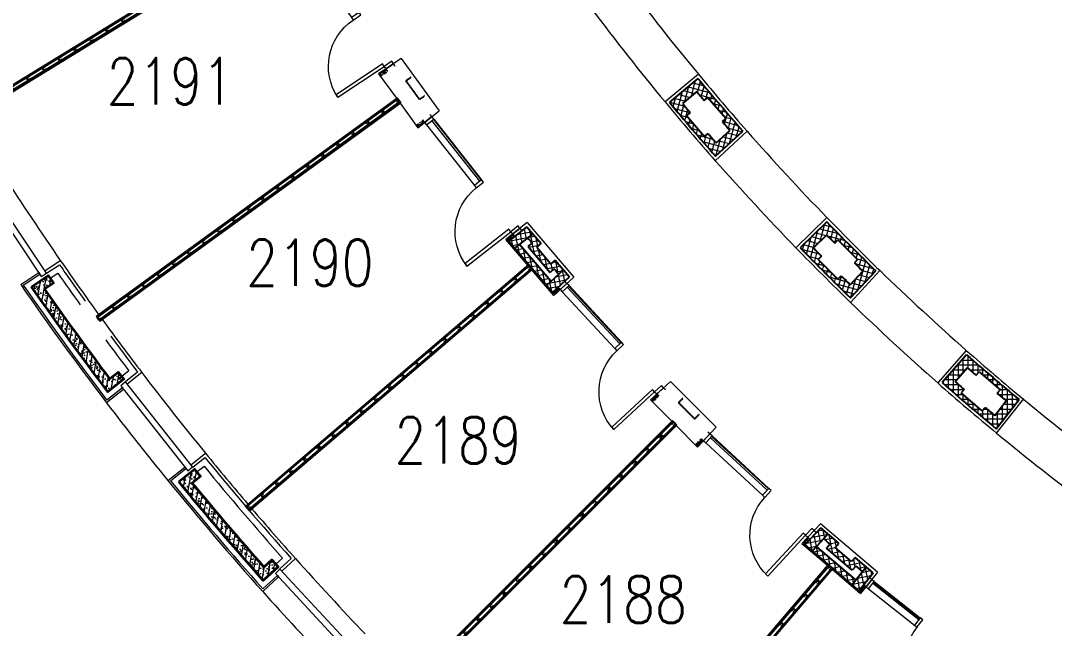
# Model space of a CAD drawing. Header units: inches. Extents: x 342932 to 557958, y 80625 to 242727.
# Drawn here: x 376384 to 393096, y 134927 to 144757 of the extents above; entities that cross this region are included whole.
import ezdxf
from ezdxf.enums import TextEntityAlignment as Align

# ---------------------------------------------------------------- set-up
doc = ezdxf.new("R2010")
doc.units = ezdxf.units.IN
doc.header["$MEASUREMENT"] = 0
doc.linetypes.add('First Floor$0$HIDDEN', pattern=[0.375, 0.25, -0.125])
for name, color, linetype, lineweight in [('First Floor$0$A-G250-G-Walls-Low-Level', 251, 'Continuous', 15), ('First Floor$0$A-G250-G-Walls-Precast-Concrete', 251, 'Continuous', 35), ('First Floor$0$A-G250-M-Walls-Blockwork', 7, 'Continuous', 25), ('First Floor$0$A-G250-M-Walls-Plasterboard-Partition', 7, 'Continuous', 9), ('First Floor$0$A-G252-H-Internal-Walls', 251, 'Continuous', 9), ('First Floor$0$A-G262-H-Precast-Panel', 251, 'Continuous', 5), ('First Floor$0$A-G312-M-Wall-Cladding-Panel', 7, 'Continuous', 9), ('First Floor$0$A-G312-M-Wall-Finish-Plaster', 7, 'Continuous', 15), ('First Floor$0$A-G321-M-Window', 251, 'Continuous', 9), ('First Floor$0$A-G322-M-Door', 251, 'Continuous', 15), ('First Floor$0$Z-Z001-S-Room-Name-Identification-250', 7, 'Continuous', 15)]:
    doc.layers.add(name, color=color, linetype=linetype, lineweight=lineweight)
doc.styles.add('First Floor$0$Tag-RomanS', font='romans.shx', dxfattribs={"width": 0.8})
pattern_1 = [(80, (361382.11, 239676.52), (-78.169115, 13.783324), [])]
pattern_2 = [(50, (361382.11, 239676.52), (182.18467, -15.93909), [19.05, -209.55]), (355, (361382.11, 239676.52), (-35.24283, 191.05664), [15.24, -167.64]), (100.451, (361397.3, 239675.2), (146.9425, 175.1167), [16.19, -178.09]), (46.1842, (361382.11, 239727.32), (271.07904, -42.04233), [28.575, -314.325]), (96.6356, (361404.7, 239723.82), (237.40423, 247.42556), [24.285, -267.135]), (351.184, (361382.1, 239727.32), (237.4046, 247.4251), [22.86, -251.46]), (21, (361407.51, 239714.62), (151.61488, -102.26552), [19.05, -209.55]), (326, (361407.51, 239714.62), (61.80203, 184.18797), [15.24, -167.64]), (71.4514, (361420.15, 239706.1), (213.4165, 81.92286), [16.19, -178.09]), (37.5, (361382.114, 239676.52), (3.088603, 84.55504), [0, -165.608, 0, -170.18, 0, -168.275]), (7.5, (361382.11, 239676.52), (66.81966, 100.180575), [0, -97.028, 0, -161.798, 0, -64.135]), (327.5, (361325.47, 239676.52), (135.590595, -5.728744), [0, -63.5, 0, -198.12, 0, -262.89]), (317.5, (361300.07, 239676.52), (148.12918, 25.42649), [0, -82.55, 0, -131.572, 0, -186.69])]
pattern_3 = [(101, (361382.11, 239676.52), (-77.91666, -15.145464), []), (191, (361382.11, 239676.52), (15.145464, -77.91666), [])]
pattern_4 = [(140, (361382.114, 239676.52), (4.781726, 54.6554), [5.715, -62.865]), (85, (361382.114, 239676.52), (-57.316993, -10.572848), [4.572, -50.292]), (190.451, (361382.51, 239681.076), (-52.535006, 44.08275), [4.857, -53.427]), (136.1842, (361366.874, 239676.52), (12.6127, 81.323712), [8.5725, -94.2975]), (186.6356, (361367.925, 239683.3), (-74.227667, 71.22127), [7.2855, -80.1405]), (81.184, (361366.87, 239676.52), (-74.227535, 71.22138), [6.858, -75.438]), (111, (361370.684, 239684.14), (30.679656, 45.484464), [5.715, -62.865]), (56, (361370.684, 239684.14), (-55.25639, 18.540609), [4.572, -50.292]), (161.4514, (361373.24, 239687.93), (-24.576857, 64.024947), [4.857, -53.427]), (127.5, (361382.114, 239676.522), (-25.3665117, 0.926581), [0, -49.6824, 0, -51.054, 0, -50.4825]), (97.5, (361382.114, 239676.522), (-30.0541724, 20.045899), [0, -29.1084, 0, -48.5394, 0, -19.2405]), (57.5, (361382.114, 239659.53), (1.7186232, 40.6771786), [0, -19.05, 0, -59.436, 0, -78.867]), (47.5, (361382.114, 239651.91), (-7.627947, 44.438754), [0, -24.765, 0, -39.4716, 0, -56.007])]
pattern_5 = [(75, (361382.11, 239676.52), (-76.67036, 20.54376), []), (165, (361382.11, 239676.52), (-20.54376, -76.67036), [])]

# ---------------------------------------------------------------- blocks, each defined once
blk = doc.blocks.new('First Floor$0$Door1-faculty offices-2300')
at = {"layer": 'First Floor$0$A-G321-M-Window'}
blk.add_lwpolyline([(50, -65), (1300, -65), (1300, -35), (50, -35)], close=True, dxfattribs=at)
at = {"layer": 'First Floor$0$A-G322-M-Door'}
for p, q in [((50, 75), (1300, 75)), ((50, -75), (1300, -75))]:
    blk.add_line(p, q, dxfattribs=at)
for points in [[(2200, 975), (2250, 975), (2250, 75), (2200, 75)], [(50, 75), (50, -75), (0, -75), (0, 75)], [(1350, 75), (1350, -75), (1300, -75), (1300, 75)], [(2300, 75), (2300, -75), (2250, -75), (2250, 75)]]:
    blk.add_lwpolyline(points, close=True, dxfattribs=at)
blk.add_arc((2250, 75), 900, 90, 180, dxfattribs=at)
blk = doc.blocks.new('First Floor$0$Part Frame3')
at = {"extrusion": (-4.90887e-13, -3.28e-13, -1)}
for p, q in [((0, 100), (6015, 100)), ((0, 0), (6015, 0))]:
    blk.add_line(p, q, dxfattribs=at)
for p, q in [((0, 100), (0, 0)), ((6015, 100), (6015, 0))]:
    blk.add_line(p, q)
at = {"extrusion": (-4.90887e-13, -2.8924e-12, -1)}
for p, q in [((0, 87), (6015, 87, 0)), ((0, 75), (6015, 75, 0)), ((6015, 25, 0), (0, 25)), ((6015, 12, 0), (0, 12))]:
    blk.add_line(p, q, dxfattribs=at)
at = {"extrusion": (-4.90887e-13, -3.28e-13, -1), "elevation": 0}
for points in [[(0, 25), (0, 75), (-50, 75), (-50, 65), (-10, 65), (-10, 35), (-50, 35), (-50, 25)], [(-300, 25), (-300, 75), (-350, 75), (-350, 65), (-310, 65), (-310, 35), (-350, 35), (-350, 25)], [(-600, 25), (-600, 75), (-650, 75), (-650, 65), (-610, 65), (-610, 35), (-650, 35), (-650, 25)], [(-900, 25), (-900, 75), (-950, 75), (-950, 65), (-910, 65), (-910, 35), (-950, 35), (-950, 25)], [(-1200, 25), (-1200, 75), (-1250, 75), (-1250, 65), (-1210, 65), (-1210, 35), (-1250, 35), (-1250, 25)], [(-1500, 25), (-1500, 75), (-1550, 75), (-1550, 65), (-1510, 65), (-1510, 35), (-1550, 35), (-1550, 25)], [(-1800, 25), (-1800, 75), (-1850, 75), (-1850, 65), (-1810, 65), (-1810, 35), (-1850, 35), (-1850, 25)], [(-2100, 25), (-2100, 75), (-2150, 75), (-2150, 65), (-2110, 65), (-2110, 35), (-2150, 35), (-2150, 25)], [(-2400, 25), (-2400, 75), (-2450, 75), (-2450, 65), (-2410, 65), (-2410, 35), (-2450, 35), (-2450, 25)], [(-2700, 25), (-2700, 75), (-2750, 75), (-2750, 65), (-2710, 65), (-2710, 35), (-2750, 35), (-2750, 25)], [(-3000, 25), (-3000, 75), (-3050, 75), (-3050, 65), (-3010, 65), (-3010, 35), (-3050, 35), (-3050, 25)]]:
    blk.add_lwpolyline(points, close=True, dxfattribs=at)
at = {"extrusion": (4.90887e-13, -3.28e-13, -1), "elevation": 0}
for points in [[(-3315, 25), (-3315, 75), (-3265, 75), (-3265, 65), (-3305, 65), (-3305, 35), (-3265, 35), (-3265, 25)], [(-3615, 25), (-3615, 75), (-3565, 75), (-3565, 65), (-3605, 65), (-3605, 35), (-3565, 35), (-3565, 25)], [(-3915, 25), (-3915, 75), (-3865, 75), (-3865, 65), (-3905, 65), (-3905, 35), (-3865, 35), (-3865, 25)], [(-4215, 25), (-4215, 75), (-4165, 75), (-4165, 65), (-4205, 65), (-4205, 35), (-4165, 35), (-4165, 25)], [(-4515, 25), (-4515, 75), (-4465, 75), (-4465, 65), (-4505, 65), (-4505, 35), (-4465, 35), (-4465, 25)], [(-4815, 25), (-4815, 75), (-4765, 75), (-4765, 65), (-4805, 65), (-4805, 35), (-4765, 35), (-4765, 25)], [(-5115, 25), (-5115, 75), (-5065, 75), (-5065, 65), (-5105, 65), (-5105, 35), (-5065, 35), (-5065, 25)], [(-5415, 25), (-5415, 75), (-5365, 75), (-5365, 65), (-5405, 65), (-5405, 35), (-5365, 35), (-5365, 25)], [(-5715, 25), (-5715, 75), (-5665, 75), (-5665, 65), (-5705, 65), (-5705, 35), (-5665, 35), (-5665, 25)], [(-6015, 25), (-6015, 75), (-5965, 75), (-5965, 65), (-6005, 65), (-6005, 35), (-5965, 35), (-5965, 25)]]:
    blk.add_lwpolyline(points, close=True, dxfattribs=at)
blk = doc.blocks.new('First Floor$0$Part Frame4')
for p, q in [((0, 100), (6016, 100, 0)), ((0, 100), (0, 0)), ((0, 87), (6016, 87)), ((0, 75), (6016, 75)), ((6016, 25), (0, 25)), ((6016, 13), (0, 13)), ((0, 0), (6016, 0, 0)), ((6016, 100, 0), (6016, 0, 0))]:
    blk.add_line(p, q)
at = {"elevation": 0}
for points in [[(0, 25), (0, 75), (50, 75), (50, 65), (10, 65), (10, 35), (50, 35), (50, 25)], [(300, 25), (300, 75), (350, 75), (350, 65), (310, 65), (310, 35), (350, 35), (350, 25)], [(600, 25), (600, 75), (650, 75), (650, 65), (610, 65), (610, 35), (650, 35), (650, 25)], [(900, 25), (900, 75), (950, 75), (950, 65), (910, 65), (910, 35), (950, 35), (950, 25)], [(1200, 25), (1200, 75), (1250, 75), (1250, 65), (1210, 65), (1210, 35), (1250, 35), (1250, 25)], [(1500, 25), (1500, 75), (1550, 75), (1550, 65), (1510, 65), (1510, 35), (1550, 35), (1550, 25)], [(1800, 25), (1800, 75), (1850, 75), (1850, 65), (1810, 65), (1810, 35), (1850, 35), (1850, 25)], [(2100, 25), (2100, 75), (2150, 75), (2150, 65), (2110, 65), (2110, 35), (2150, 35), (2150, 25)], [(2400, 25), (2400, 75), (2450, 75), (2450, 65), (2410, 65), (2410, 35), (2450, 35), (2450, 25)], [(2700, 25), (2700, 75), (2750, 75), (2750, 65), (2710, 65), (2710, 35), (2750, 35), (2750, 25)], [(3000, 25), (3000, 75), (3050, 75), (3050, 65), (3010, 65), (3010, 35), (3050, 35), (3050, 25)], [(3316, 25), (3316, 75), (3266, 75), (3266, 65), (3306, 65), (3306, 35), (3266, 35), (3266, 25)], [(3616, 25), (3616, 75), (3566, 75), (3566, 65), (3606, 65), (3606, 35), (3566, 35), (3566, 25)], [(3916, 25), (3916, 75), (3866, 75), (3866, 65), (3906, 65), (3906, 35), (3866, 35), (3866, 25)], [(4216, 25), (4216, 75), (4166, 75), (4166, 65), (4206, 65), (4206, 35), (4166, 35), (4166, 25)], [(4516, 25), (4516, 75), (4466, 75), (4466, 65), (4506, 65), (4506, 35), (4466, 35), (4466, 25)], [(4816, 25), (4816, 75), (4766, 75), (4766, 65), (4806, 65), (4806, 35), (4766, 35), (4766, 25)], [(5116, 25), (5116, 75), (5066, 75), (5066, 65), (5106, 65), (5106, 35), (5066, 35), (5066, 25)], [(5416, 25), (5416, 75), (5366, 75), (5366, 65), (5406, 65), (5406, 35), (5366, 35), (5366, 25)], [(5716, 25), (5716, 75), (5666, 75), (5666, 65), (5706, 65), (5706, 35), (5666, 35), (5666, 25)], [(6016, 25), (6016, 75), (5966, 75), (5966, 65), (6006, 65), (6006, 35), (5966, 35), (5966, 25)]]:
    blk.add_lwpolyline(points, close=True, dxfattribs=at)
blk = doc.blocks.new('First Floor$0$Door1-faculty offices-2000')
at = {"layer": 'First Floor$0$A-G321-M-Window', "extrusion": (3.18145e-20, -1.53377e-09, 1), "elevation": 0}
blk.add_lwpolyline([(1949, 10), (1000, 10), (1000, 40), (1949, 40)], close=True, dxfattribs=at)
at = {"layer": 'First Floor$0$A-G322-M-Door'}
for p, q in [((1949, 150, 0), (1000, 150, 0)), ((1949, 0, 0), (1000, 0, 0))]:
    blk.add_line(p, q, dxfattribs=at)
at = {"layer": 'First Floor$0$A-G322-M-Door', "extrusion": (3.1725e-20, 1.53377e-09, 1)}
for points in [[(100, 1050), (50, 1050), (50, 150), (100, 150)], [(0, 150), (0, 0), (50, 0), (50, 150)], [(950, 150), (950, 0), (1000, 0), (1000, 150)], [(1949, 150), (1949, 0), (2000, 0), (2000, 150)]]:
    blk.add_lwpolyline(points, close=True, dxfattribs=at)
at = {"layer": 'First Floor$0$A-G322-M-Door'}
blk.add_arc((50, 146, 0), 900, 359.7761, 89.7761, dxfattribs=at)
blk = doc.blocks.new('First Floor$0$tag-roomname')
at = {"lineweight": 18, "ltscale": 0.01, "style": 'First Floor$0$Tag-RomanS', "width": 0.8}
blk.add_attdef('ROOM_NO_2', text='', height=3, dxfattribs=at).set_placement((0, 1.612), align=Align.MIDDLE_CENTER)
at = {"linetype": 'ByBlock', "lineweight": 15, "ltscale": 0.01, "style": 'First Floor$0$Tag-RomanS', "width": 0.8, "flags": 1}
for tag, p in [('ROOM_NAME_1', (0, -2.288)), ('ROOM_NAME_2', (0, -5.744))]:
    blk.add_attdef(tag, text='', height=2.5, dxfattribs=at).set_placement(p, align=Align.MIDDLE_CENTER)

msp = doc.modelspace()

# ---------------------------------------------------------------- hatches: boundary and pattern name
at = {"layer": 'First Floor$0$A-G252-H-Internal-Walls'}
h = msp.add_hatch(dxfattribs=at)
h.set_pattern_fill('AR-CONC', color=256, scale=0.3, angle=90, style=0)
h.set_pattern_definition(pattern_4)
h.paths.add_polyline_path([(382314.6, 143934.7), (382295.5, 143963.2), (382191.7, 143893.8), (382214.7, 143862.1)])
h = msp.add_hatch(dxfattribs=at)
h.set_pattern_fill('ANSI37', color=256, scale=25, angle=30, style=0)
h.set_pattern_definition(pattern_5)
h.paths.add_polyline_path([(387334.3, 143819.6), (386872.1, 143437, 0.0071304), (387618.8, 142563.2), (388059.5, 142970.6, -0.0070319)])
h.paths.add_polyline_path([(387433.8, 143467.1), (387490.6, 143515.6), (387782.9, 143173.4), (387726.1, 143124.9, 0.0011905), (387850.5, 142981.6), (387630.1, 142777.9, -0.001255), (387497.9, 142930.1), (387440.7, 142881.2), (387148.4, 143223.4), (387205.7, 143272.3, -0.0011807), (387083.7, 143417.4), (387314.8, 143608.8, 0.0011608)], flags=16)
h = msp.add_hatch(dxfattribs=at)
h.set_pattern_fill('AR-CONC', color=256, scale=0.3, angle=90, style=0)
h.set_pattern_definition(pattern_4)
h.paths.add_polyline_path([(382884.7, 143149.9), (382784.8, 143077.4), (382808, 143045.5), (382906.1, 143122.8)])
h = msp.add_hatch(dxfattribs=at)
h.set_pattern_fill('ANSI37', color=256, scale=25, angle=56, style=0)
h.set_pattern_definition(pattern_3)
h.paths.add_polyline_path([(384272.4, 141188.4), (384369.9, 141074.2), (384664.6, 141306.6), (384567.2, 141420.8)])
h.paths.add_polyline_path([(384729.7, 141091.8), (384798.2, 141150.3), (384664.6, 141306.6), (384584.3, 141243.3, 0.0006303), (384654.9, 141159.4), (384588.7, 141102.9), (384945.9, 140684.7), (385012.1, 140741.2, 0.0006299), (385083.8, 140658.5), (385158.9, 140727.9), (385025.5, 140884.1), (384957, 140825.7)])
h.paths.add_polyline_path([(384883.3, 140473.1), (384980.8, 140359), (385256.4, 140613.7), (385158.9, 140727.9)])
h.paths.add_polyline_path([(384883.3, 140473.1), (384956.8, 140541), (384448.5, 141136.2), (384369.9, 141074.2)])
h = msp.add_hatch(dxfattribs=at)
h.set_pattern_fill('ANSI37', color=256, scale=25, angle=30, style=0)
h.set_pattern_definition(pattern_5)
h.paths.add_polyline_path([(389417.9, 141501.1), (388987.2, 141083.3, 0.0071304), (389800.1, 140270.8), (390207.5, 140711.5, -0.0070319)])
h.paths.add_polyline_path([(389597.8, 141210.4), (389916, 140892.2), (389863, 140839.2, 0.0011904), (389998.3, 140706.1), (389794.5, 140485.7, -0.0012549), (389650.9, 140627.1), (389597.8, 140574), (389279.6, 140892.2), (389332.7, 140945.3, -0.0011808), (389199.7, 141080.4), (389415, 141289.3, 0.0011609), (389544.8, 141157.4)], flags=16)
h = msp.add_hatch(dxfattribs=at)
h.set_pattern_fill('AR-CONC', color=256, scale=0.3, angle=90, style=0)
h.set_pattern_definition(pattern_4)
h.paths.add_polyline_path([(384249.6, 141215), (384272.4, 141188.4), (384369, 141264.6), (384347.4, 141292.1)])
h = msp.add_hatch(dxfattribs=at)
h.set_pattern_fill('AR-CONC', color=256, scale=0.3, angle=90, style=0)
h.set_pattern_definition(pattern_4)
h.paths.add_polyline_path([(384980.8, 140359), (385003.5, 140332.3), (385094.9, 140416.8), (385071.2, 140442.5)])
h = msp.add_hatch(dxfattribs=at)
h.set_pattern_fill('ANSI37', color=256, scale=25, angle=45, style=0)
h.set_pattern_definition([(90, (361382.11, 239676.52), (-79.375, 7e-15), []), (180, (361382.11, 239676.52), (-7e-15, -79.375), [])])
h.paths.add_polyline_path([(392526.2, 138627.9, -0.0070319), (391677.1, 139353.1), (391280.5, 138902.9, 0.0071304), (392154.6, 138156.6)])
h.paths.add_polyline_path([(392132.2, 138370.4, -0.001255), (391977.9, 138500.1), (391929.2, 138443.1), (391587, 138735.3), (391635.7, 138792.3, -0.0011807), (391492.5, 138916.6), (391690.8, 139141.7, 0.0011608), (391830.5, 139020.5), (391879.2, 139077.5), (392221.4, 138785.2), (392172.7, 138728.2, 0.0011905), (392318, 138606.1)], flags=16)
h = msp.add_hatch(dxfattribs=at)
h.set_pattern_fill('AR-CONC', color=256, scale=0.3, angle=90, style=0)
h.set_pattern_definition(pattern_4)
h.paths.add_polyline_path([(386701.2, 138681.5), (386677.6, 138706.9), (386585.9, 138622.1), (386613.9, 138594.2)])
h = msp.add_hatch(dxfattribs=at)
h.set_pattern_fill('AR-CONC', color=256, scale=0.3, angle=90, style=0)
h.set_pattern_definition(pattern_4)
h.paths.add_polyline_path([(387412.4, 137972.1), (387387.1, 137995.6), (387299.7, 137908.3), (387327.6, 137880.4)])
h = msp.add_hatch(dxfattribs=at)
h.set_pattern_fill('ANSI37', color=256, scale=25, angle=56, style=0)
h.set_pattern_definition(pattern_3)
h.paths.add_polyline_path([(389610.7, 136302.3), (389319.3, 136550.9), (389064.5, 136275.3), (389178.7, 136177.8), (389364, 136378.3, 0.0007876), (389467.5, 136288.6), (389411.2, 136222.7), (389829.7, 135865.8), (389885.9, 135931.7, 0.0007896), (389991.1, 135843.4), (389822.1, 135629.1), (389936.3, 135531.6), (390168.7, 135826.4), (389877, 136075.2), (389818.5, 136006.8), (389552.3, 136233.9)])
h.paths.add_polyline_path([(389246.7, 136251.3), (389178.7, 136177.8), (389822.1, 135629.1), (389884, 135707.6)], flags=17)
h = msp.add_hatch(dxfattribs=at)
h.set_pattern_fill('AR-CONC', color=256, scale=0.3, angle=90, style=0)
h.set_pattern_definition(pattern_4)
h.paths.add_polyline_path([(389037.9, 136298), (389064.5, 136275.3), (389148, 136365.6), (389122.3, 136389.4)])
h = msp.add_hatch(dxfattribs=at)
h.set_pattern_fill('AR-CONC', color=256, scale=0.3, angle=90, style=0)
h.set_pattern_definition(pattern_4)
h.paths.add_polyline_path([(390040, 135606.7), (390012.6, 135628.4), (389936.3, 135531.6), (389962.7, 135509.1)])
at = {"layer": 'First Floor$0$A-G262-H-Precast-Panel'}
h = msp.add_hatch(dxfattribs=at)
h.set_pattern_fill('AR-CONC', color=256, style=0)
h.set_pattern_definition(pattern_2)
edge = h.paths.add_edge_path()
edge.add_line((376769.9, 140413.4), (376915.5, 140510.6))
edge.add_line((376915.5, 140510.6), (376829.6, 140633.7))
edge.add_line((376829.6, 140633.7), (376559.4, 140453.1))
edge.add_arc((417882.1, 169176.5), 50325, 214.80317, 217.19681)
edge.add_line((377795.1, 138752.3), (378052.7, 138955.4))
edge.add_line((378052.7, 138955.4), (377959.8, 139073.2))
edge.add_line((377959.8, 139073.2), (377822.4, 138964.8))
edge.add_arc((417882.1, 169176.5), 50175, 214.97764, 217.02234, ccw=False)
h = msp.add_hatch(dxfattribs=at)
h.set_pattern_fill('ANSI31', color=256, scale=25, angle=35, style=0)
h.set_pattern_definition(pattern_1)
edge = h.paths.add_edge_path()
edge.add_line((376769.9, 140413.4), (376915.5, 140510.6))
edge.add_line((376915.5, 140510.6), (376829.6, 140633.7))
edge.add_line((376829.6, 140633.7), (376559.4, 140453.1))
edge.add_arc((417882.1, 169176.5), 50325, 214.80317, 217.19681)
edge.add_line((377795.1, 138752.3), (378052.7, 138955.4))
edge.add_line((378052.7, 138955.4), (377959.8, 139073.2))
edge.add_line((377959.8, 139073.2), (377822.4, 138964.8))
edge.add_arc((417882.1, 169176.5), 50175, 214.97764, 217.02234, ccw=False)
h = msp.add_hatch(dxfattribs=at)
h.set_pattern_fill('ANSI31', color=256, scale=25, angle=35, style=0)
h.set_pattern_definition(pattern_1)
edge = h.paths.add_edge_path()
edge.add_arc((417882.1, 169176.5), 50325, 219.30317, 221.69681)
edge.add_line((380305.7, 135700.9), (380546.6, 135923.6))
edge.add_line((380546.6, 135923.6), (380444.8, 136033.7))
edge.add_line((380444.8, 136033.7), (380316.2, 135914.9))
edge.add_arc((417882.1, 169176.5), 50175, 219.47764, 221.52234, ccw=False)
edge.add_line((379153.4, 137276.4), (379290.9, 137384.8))
edge.add_line((379290.9, 137384.8), (379195.6, 137500.7))
edge.add_line((379195.6, 137500.7), (378940.4, 137299.5))
h = msp.add_hatch(dxfattribs=at)
h.set_pattern_fill('AR-CONC', color=256, style=0)
h.set_pattern_definition(pattern_2)
edge = h.paths.add_edge_path()
edge.add_arc((417882.1, 169176.5), 50325, 219.30317, 221.69681)
edge.add_line((380305.7, 135700.9), (380546.6, 135923.6))
edge.add_line((380546.6, 135923.6), (380444.8, 136033.7))
edge.add_line((380444.8, 136033.7), (380316.2, 135914.9))
edge.add_arc((417882.1, 169176.5), 50175, 219.47764, 221.52234, ccw=False)
edge.add_line((379153.4, 137276.4), (379290.9, 137384.8))
edge.add_line((379290.9, 137384.8), (379195.6, 137500.7))
edge.add_line((379195.6, 137500.7), (378940.4, 137299.5))

# ---------------------------------------------------------------- linework, layer by layer
at = {"layer": 'First Floor$0$A-G250-G-Walls-Low-Level'}
for centre, radius, start, end in [((417882.1, 169176.5), 39650.6, 216.8771, 219.62292), ((417882.1, 169176.5), 40350.6, 216.90093, 219.62292), ((417882.1, 169176.5), 39650.6, 221.3771, 224.12292), ((417882.1, 169176.5), 40350.6, 221.40093, 224.12292), ((417994.1, 169252.7), 49835.4, 212.79701, 214.70558), ((417882.1, 169176.5), 39650.6, 225.8771, 228.62292), ((417882.1, 169176.5), 40350.6, 225.90093, 228.62292), ((417987.8, 169261.3), 49835.4, 217.29701, 219.20558), ((417882.1, 169176.5), 50450, 217.34141, 219.15859), ((417882.1, 169176.5), 39650.6, 230.3771, 233.12292), ((417882.1, 169176.5), 40350.6, 230.40093, 233.12292), ((417980.8, 169269.3), 49835.4, 221.79701, 223.70558), ((417882.1, 169176.5), 50450, 221.84141, 223.65859)]:
    msp.add_arc(centre, radius, start, end, dxfattribs=at)
at = {"layer": 'First Floor$0$A-G250-G-Walls-Precast-Concrete'}
for points in [[(376559.4, 140453.1), (376829.6, 140633.7), (376915.5, 140510.6), (376768.6, 140412.4, 0.0070399), (377821, 138963.8), (377959.8, 139073.2), (378052.7, 138955.4), (377795.1, 138752.3, -0.0104446), (376559.4, 140453.1, -1.1729851)], [(378940.4, 137299.5), (379195.6, 137500.7), (379290.9, 137384.8), (379155.2, 137277.8, 0.0070405), (380317.9, 135916.4), (380444.8, 136033.7), (380546.6, 135923.6), (380305.7, 135700.9, -0.0104446), (378940.4, 137299.5, -1.1729851)]]:
    msp.add_lwpolyline(points, format="xyb", dxfattribs=at)
at = {"layer": 'First Floor$0$A-G250-M-Walls-Blockwork'}
for p, q in [((387334.3, 143819.6), (386872.1, 143437)), ((387314.8, 143608.8), (387083.7, 143417.4)), ((387434.3, 143467.5), (387490.6, 143515.6)), ((387782.9, 143173.4), (387490.6, 143515.6)), ((387206.2, 143272.7), (387148.4, 143223.4)), ((387148.4, 143223.4), (387440.7, 142881.2)), ((387782.9, 143173.4), (387726.6, 143125.4)), ((387440.7, 142881.2), (387498.4, 142930.5)), ((387618.8, 142563.2), (388059.5, 142970.6)), ((387630.1, 142777.9), (387850.5, 142981.6)), ((384567.2, 141420.8, 0), (384272.4, 141188.4, 0)), ((384567.2, 141420.8, 0), (384798.2, 141150.3, 0)), ((389417.9, 141501.1), (388987.2, 141083.3)), ((384664.6, 141306.6, 0), (384369.9, 141074.2, 0)), ((389415, 141289.3), (389199.7, 141080.4)), ((384980.8, 140359), (384272.4, 141188.4)), ((384956.8, 140541), (384448.5, 141136.2)), ((384588.7, 141102.9, 0), (384654.9, 141159.4, 0)), ((384588.7, 141102.9, 0), (384945.9, 140684.7, 0)), ((384729.7, 141091.8, 0), (384798.2, 141150.3, 0)), ((384729.7, 141091.8, 0), (384957, 140825.7, 0)), ((389545.3, 141157.9), (389597.8, 141210.4)), ((389597.8, 141210.4), (389916, 140892.2)), ((385025.5, 140884.1, 0), (384957, 140825.7, 0)), ((385025.5, 140884.1, 0), (385256.4, 140613.7, 0)), ((389333.2, 140945.7), (389279.6, 140892.2)), ((389597.8, 140574), (389279.6, 140892.2)), ((389916, 140892.2), (389863, 140839.2)), ((384883.3, 140473.1, 0), (385158.9, 140727.9, 0)), ((385012.1, 140741.2, 0), (384945.9, 140684.7, 0)), ((384980.8, 140359), (385256.4, 140613.7, 0)), ((389597.8, 140574), (389651.4, 140627.5)), ((389794.5, 140485.7), (389998.3, 140706.1)), ((389800.1, 140270.8), (390207.5, 140711.5)), ((391677.1, 139353.1), (391280.5, 138902.9)), ((391690.8, 139141.7), (391492.5, 138916.6)), ((391831, 139021), (391879.2, 139077.5)), ((391879.2, 139077.5), (392221.4, 138785.2)), ((391636.1, 138792.9), (391587, 138735.3)), ((391929.2, 138443.1), (391587, 138735.3)), ((392221.4, 138785.2), (392173.1, 138728.7)), ((392132.2, 138370.4), (392318, 138606.1)), ((392154.6, 138156.6), (392526.2, 138627.9)), ((391929.2, 138443.1), (391978.3, 138500.6)), ((389319.3, 136550.9, 0), (389064.5, 136275.3, 0)), ((389610.7, 136302.3), (389319.3, 136550.9)), ((389431.9, 136451.7, 0), (389178.7, 136177.8, 0)), ((389064.5, 136275.3, 0), (389936.3, 135531.6, 0)), ((389246.7, 136251.3, 0), (389884, 135707.6, 0)), ((389411.2, 136222.7, 0), (389467.5, 136288.6, 0)), ((389829.7, 135865.8, 0), (389411.2, 136222.7, 0)), ((389552.3, 136233.9, 0), (389610.7, 136302.3, 0)), ((389818.5, 136006.8, 0), (389552.3, 136233.9, 0)), ((389877, 136075.2, 0), (389818.5, 136006.8, 0)), ((390167.9, 135827.1, 0), (389877, 136075.2, 0)), ((389822.1, 135629.1, 0), (390053, 135922, 0)), ((389885.9, 135931.7, 0), (389829.7, 135865.8, 0)), ((389935.5, 135532.3, 0), (390167.9, 135827.1, 0))]:
    msp.add_line(p, q, dxfattribs=at)
at = {"layer": 'First Floor$0$A-G250-M-Walls-Blockwork', "linetype": 'First Floor$0$HIDDEN'}
for points in [[(382694.4, 143839.8), (382613.5, 143781), (382831, 143481.7), (382911.9, 143540.5)], [(387091.1, 138647.2), (387020.4, 138576.5), (387282.1, 138314.8), (387352.8, 138385.6)]]:
    msp.add_lwpolyline(points, dxfattribs=at)
at = {"layer": 'First Floor$0$A-G250-M-Walls-Blockwork'}
for centre, radius, start, end in [((417882.1, 169176.5), 39700.6, 219.69508, 221.30665), ((417882.1, 169176.5), 39850.6, 219.91047, 220.17651), ((417882.1, 169176.5), 40300.6, 219.69401, 221.32814), ((417882.1, 169176.5), 40150.6, 219.90833, 220.17892), ((417882.1, 169176.5), 39850.6, 220.8235, 221.09634), ((417882.1, 169176.5), 40150.6, 220.82109, 221.1087), ((417882.1, 169176.5), 39700.6, 224.19508, 225.80665), ((417882.1, 169176.5, 0), 43462.7, 219.993, 220.13746), ((417882.1, 169176.5), 39850.6, 224.41047, 224.67652), ((417882.1, 169176.5), 40300.6, 224.19401, 225.82814), ((417882.1, 169176.5), 40150.6, 224.40833, 224.67894), ((417882.1, 169176.5, 0), 43462.7, 220.86252, 221.00688), ((417882.1, 169176.5), 39850.6, 225.32352, 225.59634), ((417882.1, 169176.5), 40150.6, 225.3211, 225.6087), ((417882.1, 169176.5), 39700.6, 228.69508, 230.30665), ((417882.1, 169176.5), 39850.6, 228.91047, 229.1765), ((417882.1, 169176.5), 40300.6, 228.69401, 230.32814), ((417882.1, 169176.5), 40150.6, 228.90833, 229.17892), ((417882.1, 169176.5), 39850.6, 229.8235, 230.09634), ((417882.1, 169176.5), 40150.6, 229.82108, 230.1087), ((417882.1, 169176.5, 0), 43462.7, 228.993, 229.17349), ((417882.1, 169176.5, 0), 43462.7, 229.89855, 230.07952)]:
    msp.add_arc(centre, radius, start, end, dxfattribs=at)
at = {"layer": 'First Floor$0$A-G250-M-Walls-Plasterboard-Partition', "extrusion": (-1.7712e-11, 1.7712e-11, -1), "elevation": 0}
for points in [[(-386739.4, 138069.1), (-386774.7, 138033.8), (-386739.4, 137998.4), (-386732.3, 138005.5), (-386760.6, 138033.8), (-386739.4, 138055), (-386711.1, 138026.7), (-386704, 138033.8)], [(-386315.1, 137644.9), (-386350.5, 137609.5), (-386315.1, 137574.2), (-386308, 137581.2), (-386336.3, 137609.5), (-386315.1, 137630.7), (-386286.8, 137602.4), (-386279.7, 137609.5)], [(-385890.8, 137220.6), (-385926.2, 137185.2), (-385890.8, 137149.9), (-385883.8, 137157), (-385912, 137185.2), (-385890.8, 137206.5), (-385862.6, 137178.2), (-385855.5, 137185.2)], [(-385466.6, 136796.3), (-385501.9, 136761), (-385466.6, 136725.6), (-385459.5, 136732.7), (-385487.8, 136761), (-385466.6, 136782.2), (-385438.3, 136753.9), (-385431.2, 136761)], [(-385042.3, 136372.1), (-385077.7, 136336.7), (-385042.3, 136301.4), (-385035.2, 136308.4), (-385063.5, 136336.7), (-385042.3, 136357.9), (-385014, 136329.6), (-385007, 136336.7)], [(-384618, 135947.8), (-384653.4, 135912.5), (-384618, 135877.1), (-384611, 135884.2), (-384639.3, 135912.5), (-384618, 135933.7), (-384589.8, 135905.4), (-384582.7, 135912.5)], [(-384193.8, 135523.5), (-384229.1, 135488.2), (-384193.8, 135452.8), (-384186.7, 135459.9), (-384215, 135488.2), (-384193.8, 135509.4), (-384165.5, 135481.1), (-384158.4, 135488.2)]]:
    msp.add_lwpolyline(points, close=True, dxfattribs=at)
at = {"layer": 'First Floor$0$A-G250-M-Walls-Plasterboard-Partition', "extrusion": (-1.6318e-11, 1.91059e-11, -1), "elevation": 0}
msp.add_lwpolyline([(-381231.4, 137841), (-381199, 137879), (-381161, 137846.6), (-381167.5, 137839), (-381197.9, 137864.9), (-381217.4, 137842.1), (-381186.9, 137816.2), (-381193.4, 137808.5)], close=True, dxfattribs=at)
at = {"layer": 'First Floor$0$A-G312-M-Wall-Cladding-Panel'}
for p, q in [((376384.2, 140486.4), (376675.3, 140680.8)), ((376426.2, 140478.3), (376691.9, 140655.9)), ((376675.3, 140680.8), (376691.9, 140655.9)), ((378047.5, 138792.1), (377772.6, 138575.4)), ((378028.9, 138815.7), (377778, 138617.8)), ((378028.9, 138815.7), (378047.5, 138792.1)), ((378763.1, 137318.9), (379038, 137535.6)), ((378805.6, 137314.2), (379056.6, 137512.1)), ((379038, 137535.6), (379056.6, 137512.1)), ((380554.2, 135760.4), (380297.2, 135522.8)), ((380533.9, 135782.4), (380299.2, 135565.5)), ((380533.9, 135782.4), (380554.2, 135760.4))]:
    msp.add_line(p, q, dxfattribs=at)
for radius, start, end in [(50450, 214.65859, 217.34141), (50420, 214.69323, 217.30677), (50450, 219.15859, 221.84141), (50420, 219.19323, 221.80677)]:
    msp.add_arc((417882.1, 169176.5), radius, start, end, dxfattribs=at)
at = {"layer": 'First Floor$0$A-G312-M-Wall-Finish-Plaster'}
for p, q in [((382536.4, 144142.5, 0), (382170.6, 143897.8, 0)), ((382411.8, 144059.1, 0), (382436, 144022.9, 0)), ((382536.4, 144142.5, 0), (383151, 143296.7, 0)), ((382170.6, 143897.8, 0), (382458.5, 143501.6, 0)), ((382295.5, 143963.2, 0), (382191.7, 143893.8, 0)), ((382191.7, 143893.8, 0), (382214.7, 143862.1)), ((382287.1, 143975.7, 0), (382314.6, 143934.7, 0)), ((387340.9, 143890), (386801.7, 143443.6)), ((382517.3, 143420.7, 0), (382805.1, 143024.4)), ((382805.1, 143024.4), (383151, 143296.7, 0)), ((383033.1, 143203.9, 0), (383006.2, 143238.2, 0)), ((382784.8, 143077.4), (382808, 143045.5)), ((382808, 143045.5), (382906.1, 143122.8)), ((382915.3, 143111.1), (382884.7, 143149.9)), ((387615.1, 142491.7), (388129.2, 142967)), ((389419, 141571.7), (388916.5, 141084.4)), ((384573.7, 141489.6), (384227.9, 141217.3)), ((384455.9, 141396.8), (384486.8, 141357.4)), ((384573.7, 141489.6, 0), (385325.4, 140609.5, 0)), ((384582.7, 140801.9), (384227.9, 141217.3, 0)), ((384347.4, 141292.1), (384249.6, 141215, 0)), ((384272.4, 141188.4), (384249.6, 141215)), ((384338, 141304), (384369, 141264.6)), ((385002.4, 140310.5, 0), (384647.7, 140725.9)), ((389802.1, 140199.2), (390277.3, 140713.4)), ((376802.8, 140669.9), (376800.1, 140674)), ((385325.4, 140609.5, 0), (385002.4, 140310.5)), ((385094.9, 140416.8), (385003.5, 140332.3, 0)), ((385105.2, 140405.7), (385071.2, 140442.5)), ((385215.3, 140507.6), (385181.3, 140544.3, 0)), ((385003.5, 140332.3), (384980.8, 140359)), ((391672.6, 139423.6), (391209.9, 138898.4)), ((378079.6, 138912.9), (378076.5, 138916.9)), ((386564.7, 138622.5, 0), (386887.7, 138921.5, 0)), ((386887.7, 138921.5, 0), (387627.1, 138182.2, 0)), ((386677.6, 138706.9, 0), (386585.9, 138622.1, 0)), ((386667.6, 138717.7, 0), (386701.2, 138681.5, 0)), ((386777.7, 138819.6, 0), (386807.3, 138787.6, 0)), ((386564.7, 138622.5, 0), (386911, 138276.1, 0)), ((386585.9, 138622.1), (386613.9, 138594.2)), ((392162.1, 138085.4), (392595.6, 138635.3)), ((386981.7, 138205.4, 0), (387328.1, 137859.2, 0)), ((387627.1, 138182.2, 0), (387328.1, 137859.2, 0)), ((387525.2, 138072.1, 0), (387493.2, 138101.7, 0)), ((387299.7, 137908.3), (387327.6, 137880.4)), ((387327.6, 137880.4), (387412.4, 137972.1, 0)), ((387423.3, 137962), (387387.1, 137995.6)), ((389315, 136619.9), (389016, 136296.8)), ((390237.3, 135833.2, 0), (389315, 136619.9, 0)), ((389122.3, 136389.4), (389037.9, 136298)), ((389111.2, 136399.7), (389148, 136365.6, 0)), ((389213.1, 136509.8), (389249.9, 136475.8, 0)), ((389016, 136296.8, 0), (389431.7, 135942.3, 0)), ((389037.9, 136298, 0), (389064.5, 136275.3, 0)), ((389507.8, 135877.4, 0), (389964.3, 135488, 0)), ((390237.3, 135833.2, 0), (389964.3, 135488, 0)), ((390144.2, 135715.5), (390105.4, 135746.1, 0)), ((389936.3, 135531.6, 0), (389962, 135509.7, 0)), ((390039.2, 135607.3, 0), (389962, 135509.7, 0)), ((390052, 135597.2, 0), (390012.6, 135628.4, 0))]:
    msp.add_line(p, q, dxfattribs=at)
for points in [[(376775.1, 140711.5), (377025, 140878.4, 0.0053828), (377644.6, 140004.1, 0.0052825)], [(376802.8, 140669.9), (377011.9, 140809.5, 0.0036356), (377429.3, 140217.3, 0.0036356)], [(376861.1, 140588.5), (376985.8, 140671.9, 0.0031437), (377348, 140159.1)], [(377703.4, 139923.2, 0.0053828), (378343.4, 139063.6), (378107.4, 138877.6)], [(377760.3, 139591.7, 0.0031344), (378134.9, 139090.2), (378018.6, 138998.6)], [(377840.8, 139651, 0.0036263), (378273.9, 139072.5), (378076.5, 138916.9)], [(379135.1, 137574), (379371.1, 137760, 0.0053828), (380057.5, 136937, 0.0052824)], [(379163, 137538.6), (379166.1, 137534.7), (379363.5, 137690.4, 0.0107747), (380757.9, 136057.6), (380573.3, 135887), (380576.7, 135883.4)], [(379230.6, 137458.2), (379348.3, 137551.1, 0.0097907), (380618, 136064.5), (380509.3, 135964)], [(380122.4, 136860.9, 0.0053828), (380827.9, 136054.3), (380607.3, 135850.3)]]:
    msp.add_lwpolyline(points, format="xyb", dxfattribs=at)
for radius, start, end in [(39650.6, 219.62292, 221.3771), (40350.6, 219.62292, 221.40093), (39650.6, 224.12292, 225.8771), (40350.6, 224.12292, 225.90093), (39650.6, 228.62292, 230.3771), (40350.6, 228.62292, 230.40093)]:
    msp.add_arc((417882.1, 169176.5), radius, start, end, dxfattribs=at)
at = {"layer": 'First Floor$0$A-G321-M-Window'}
for points in [[(376800.1, 140674), (375827.8, 142129.1), (375744.7, 142073.5), (376716.9, 140618.5)], [(379163, 137538.6), (378079.6, 138912.9), (378001.1, 138851), (379084.5, 137476.7)], [(381764.6, 134598.3), (380576.7, 135883.4), (380503.3, 135815.5), (381691.2, 134530.4)]]:
    msp.add_lwpolyline(points, close=True, dxfattribs=at)

# ---------------------------------------------------------------- block references
at = {"layer": 'First Floor$0$A-G250-M-Walls-Plasterboard-Partition'}
for p, rotation in [((375489.5, 143139.7), 31.499999621634), ((377662.9, 139893.8), 35.99999999936937)]:
    msp.add_blockref('First Floor$0$Part Frame3', p, dxfattribs=dict(at, rotation=rotation))
at = {"layer": 'First Floor$0$A-G250-M-Walls-Plasterboard-Partition', "extrusion": (-1.6318e-11, 1.91059e-11, -1), "rotation": 139.4999996218137}
msp.add_blockref('First Floor$0$Part Frame3', (-380019.5, 136904.5, 0), dxfattribs=at)
at = {"layer": 'First Floor$0$A-G250-M-Walls-Plasterboard-Partition', "extrusion": (-1.7712e-11, 1.7712e-11, -1), "xscale": -1, "rotation": 315.0000003786044}
msp.add_blockref('First Floor$0$Part Frame3', (-382738.9, 133962.6, 0), dxfattribs=at)
at = {"layer": 'First Floor$0$A-G250-M-Walls-Plasterboard-Partition', "extrusion": (-6.93923e-14, -5.86293e-13, -1), "xscale": -1, "rotation": 310.5000000000238}
msp.add_blockref('First Floor$0$Part Frame4', (-385610.2, 131313.9, 0), dxfattribs=at)
at = {"layer": 'First Floor$0$A-G322-M-Door', "xscale": -1}
for p, rotation in [((381070.4, 145929, 0), 123.7870393179013), ((382974.2, 143157.5, 0), 128.2129603589084), ((385160.3, 140456.6, 0), 132.7869420851142), ((387474.2, 138017.1, 0), 137.2129538225489)]:
    msp.add_blockref('First Floor$0$Door1-faculty offices-2300', p, dxfattribs=dict(at, rotation=rotation))
at = {"layer": 'First Floor$0$A-G322-M-Door', "rotation": 141.662282799524}
msp.add_blockref('First Floor$0$Door1-faculty offices-2000', (391713, 134474.9, 0), dxfattribs=at)
at = {"layer": 'First Floor$0$Z-Z001-S-Room-Name-Identification-250'}
ref = msp.add_blockref('First Floor$0$tag-roomname', (378803.3, 143372.7), dxfattribs=dict(at, xscale=250, yscale=250, zscale=250))
ref.add_attrib('ROOM_NO_2', '2191', dxfattribs={"layer": '0', "lineweight": 18, "ltscale": 0.01, "height": 750, "style": 'First Floor$0$Tag-RomanS', "width": 0.8}).set_placement((378803.3, 143775.6), align=Align.MIDDLE_CENTER)
ref = msp.add_blockref('First Floor$0$tag-roomname', (381059, 140437.9), dxfattribs=dict(at, xscale=250, yscale=250, zscale=250))
ref.add_attrib('ROOM_NO_2', '2190', dxfattribs={"layer": '0', "lineweight": 18, "ltscale": 0.01, "height": 750, "style": 'First Floor$0$Tag-RomanS', "width": 0.8}).set_placement((381059, 140840.9), align=Align.MIDDLE_CENTER)
ref = msp.add_blockref('First Floor$0$tag-roomname', (383455.8, 137566.3), dxfattribs=dict(at, xscale=250, yscale=250, zscale=250))
ref.add_attrib('ROOM_NO_2', '2189', dxfattribs={"layer": '0', "lineweight": 18, "ltscale": 0.01, "height": 750, "style": 'First Floor$0$Tag-RomanS', "width": 0.8}).set_placement((383455.8, 137969.2), align=Align.MIDDLE_CENTER)
ref = msp.add_blockref('First Floor$0$tag-roomname', (386125.8, 134990.4), dxfattribs=dict(at, xscale=250, yscale=250, zscale=250))
ref.add_attrib('ROOM_NO_2', '2188', dxfattribs={"layer": '0', "lineweight": 18, "ltscale": 0.01, "height": 750, "style": 'First Floor$0$Tag-RomanS', "width": 0.8}).set_placement((386125.8, 135393.3), align=Align.MIDDLE_CENTER)

doc.saveas('drawing.dxf')
